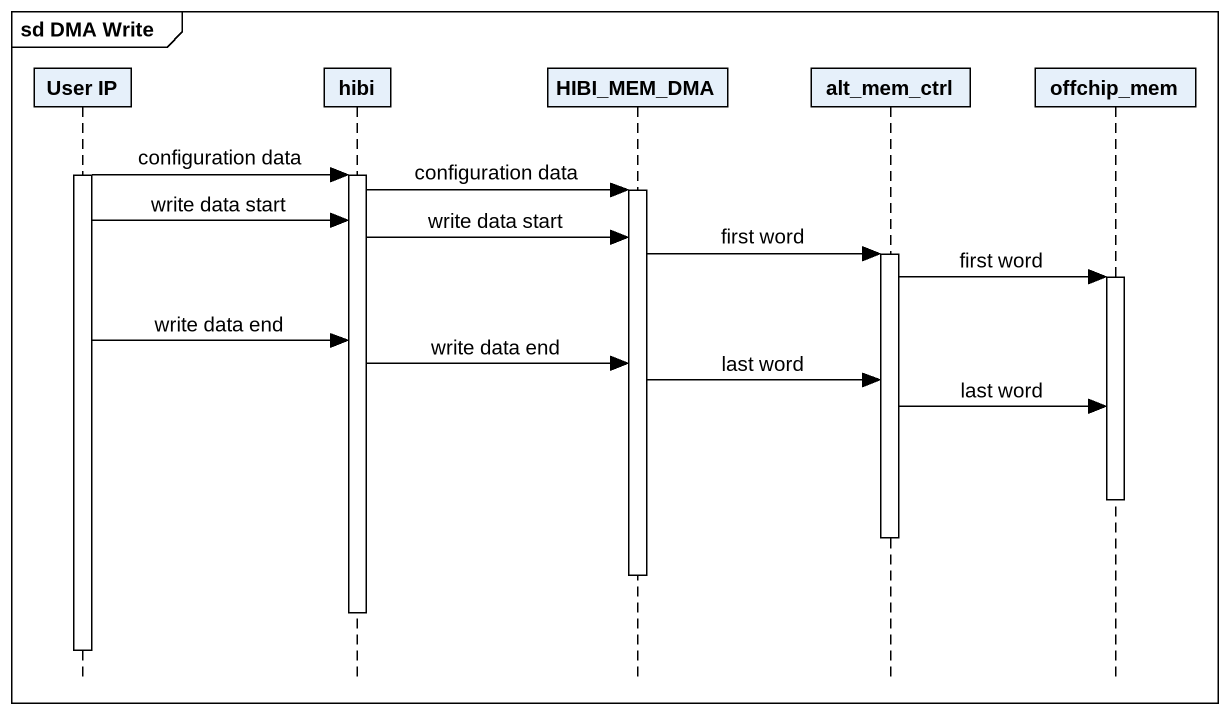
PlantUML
@startuml
mainframe sd DMA Write
hide footbox
participant "User IP" as User_IP
participant hibi
participant HIBI_MEM_DMA
participant alt_mem_ctrl
participant offchip_mem

activate User_IP
User_IP -> hibi : configuration data
activate hibi
hibi -> HIBI_MEM_DMA : configuration data
activate HIBI_MEM_DMA
User_IP -> hibi : write data start
hibi -> HIBI_MEM_DMA : write data start
HIBI_MEM_DMA -> alt_mem_ctrl : first word
activate alt_mem_ctrl
alt_mem_ctrl -> offchip_mem : first word
activate offchip_mem
User_IP -> hibi : write data end
hibi -> HIBI_MEM_DMA : write data end
HIBI_MEM_DMA -> alt_mem_ctrl : last word
alt_mem_ctrl -> offchip_mem : last word
deactivate offchip_mem
deactivate alt_mem_ctrl
deactivate HIBI_MEM_DMA
deactivate hibi
deactivate User_IP
@enduml
